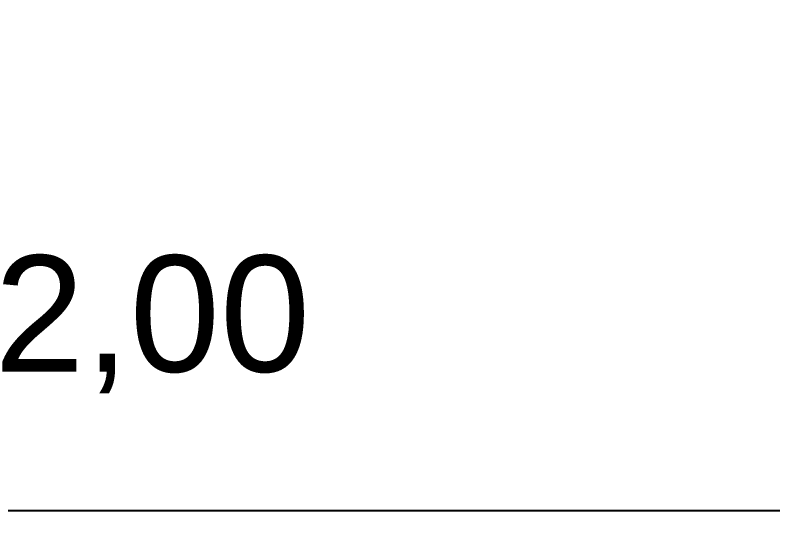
# Model space of a CAD drawing. Header units: millimetres. Extents: x -72 to 470, y 3 to 161.
# Drawn here: x 438.153 to 438.805, y 60.188 to 60.642 of the extents above; entities that cross this region are included whole.
import ezdxf

# ---------------------------------------------------------------- set-up
doc = ezdxf.new("R2010")
doc.units = ezdxf.units.MM
doc.layers.get('0').update_dxf_attribs({"color": 3})
doc.layers.add('COTAS', color=7, linetype='Continuous')
doc.styles.get("Standard").update_dxf_attribs({"font": 'arial.ttf'})
doc.dimstyles.new('ISO-25', dxfattribs={"dimtxt": 0.1, "dimasz": 0.05, "dimexe": 1.25, "dimexo": 0.625, "dimgap": 0.1, "dimtad": 1, "dimzin": 1, "dimtxsty": 'Standard', "dimblk": 'ARCHTICK', "dimcen": 2.5, "dimse1": 1, "dimse2": 1, "dimazin": 3, "dimtfac": 1, "dimtmove": 0, "dimatfit": 3, "dimldrblk": 'ARCHTICK', "dimfxl": 1, "dimarcsym": 0})

# ---------------------------------------------------------------- blocks, each defined once
blk = doc.blocks.new('_ArchTick')
at = {"color": 0, "linetype": 'ByBlock', "const_width": 0.15}
blk.add_lwpolyline([(-0.5, -0.5), (0.5, 0.5)], dxfattribs=at)
blk = doc.blocks.new('*D93')
at = {"layer": 'COTAS', "color": 0, "lineweight": -2, "transparency": 16777216}
blk.add_line((437.27223, 60.21588), (439.27023, 60.21588), dxfattribs=at)
at = {"layer": 'Defpoints', "color": 0, "transparency": 16777216}
for p in [(437.27223, 60.99538), (439.27023, 60.99538), (439.27023, 60.21588)]:
    blk.add_point(p, dxfattribs=at)
at = {"layer": 'COTAS', "color": 0, "lineweight": -2, "transparency": 16777216, "xscale": 0.05, "yscale": 0.05, "zscale": 0.05, "rotation": 180}
blk.add_blockref('_ArchTick', (437.27223, 60.21588), dxfattribs=at)
at = {"layer": 'COTAS', "color": 0, "lineweight": -2, "transparency": 16777216, "xscale": 0.05, "yscale": 0.05, "zscale": 0.05}
blk.add_blockref('_ArchTick', (439.27023, 60.21588), dxfattribs=at)
at = {"layer": 'COTAS', "color": 0, "transparency": 16777216, "insert": (438.27123, 60.37597), "char_height": 0.1, "attachment_point": 5}
blk.add_mtext('2,00', dxfattribs=at)

msp = doc.modelspace()

# ---------------------------------------------------------------- dimensions: what is measured, and where the dimension line sits
at = {"layer": 'COTAS'}
dim = msp.add_linear_dim(base=(439.27023, 60.21588), p1=(437.27223, 60.99538), p2=(439.27023, 60.99538), dimstyle='ISO-25', dxfattribs=at)
dim.commit()
dim.dimension.update_dxf_attribs({"geometry": '*D93', "text_midpoint": (438.27123, 60.37597)})

doc.saveas('drawing.dxf')
